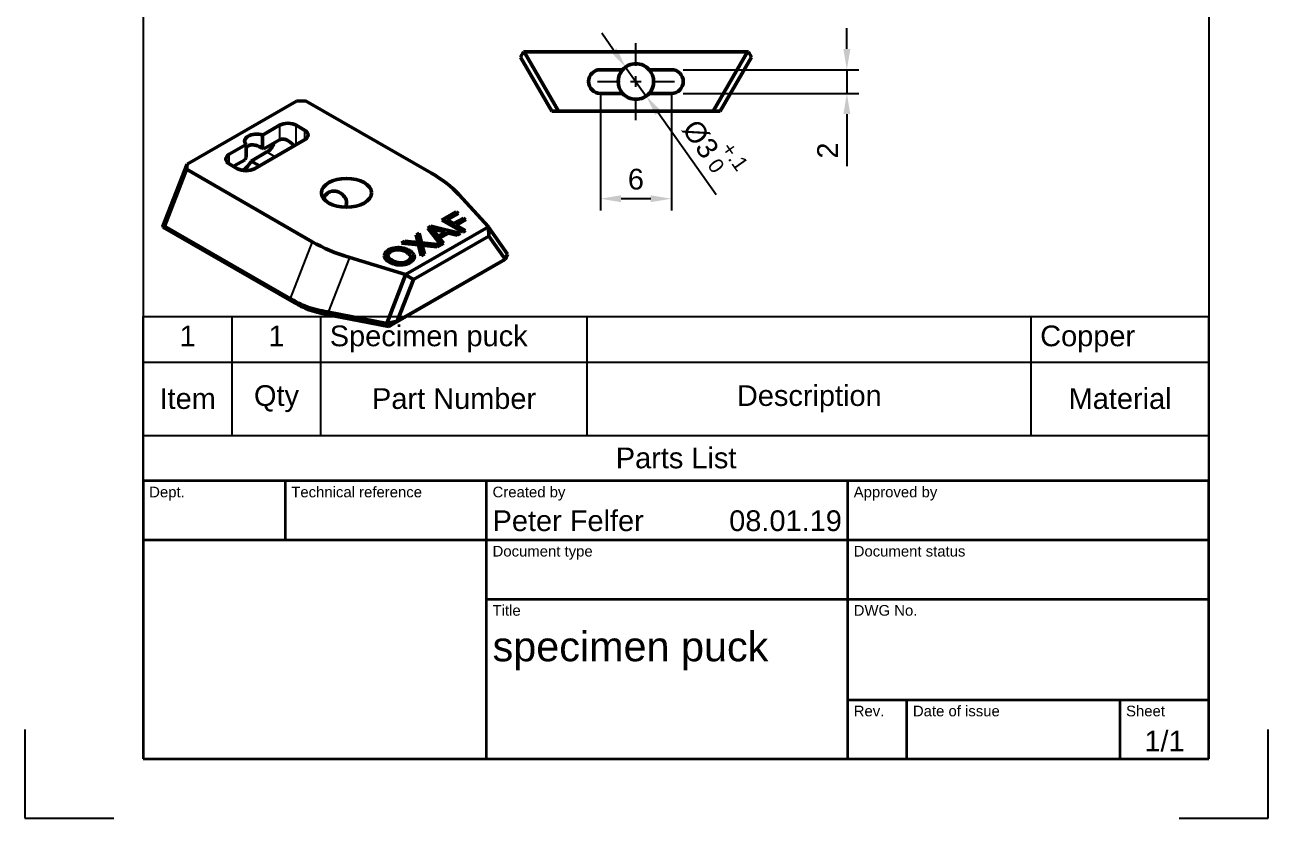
# Model space of a CAD drawing. Header units: millimetres. Extents: x 0 to 210, y 0 to 297.
# Drawn here: x 0 to 210, y 0 to 134 of the extents above; entities that cross this region are included whole.
import ezdxf
from ezdxf.enums import TextEntityAlignment as Align

# ---------------------------------------------------------------- set-up
doc = ezdxf.new("R2010")
doc.units = ezdxf.units.MM
doc.header["$LTSCALE"] = 0.75
doc.linetypes.add('CENTER2', pattern=[28.575, 19.05, -3.175, 3.175, -3.175])
for name, color, linetype, lineweight in [('Border', 7, 'Continuous', 25), ('FD_Dimensions', 7, 'Continuous', 25), ('Parts Lists', 7, 'Continuous', 25), ('Smart Centers', 7, 'CENTER2', 25), ('TitleBlock', 7, 'Continuous', 35), ('Visible', 7, 'Continuous', 50), ('Visible Narrow', 7, 'Continuous', 25)]:
    doc.layers.add(name, color=color, linetype=linetype, lineweight=lineweight)
doc.styles.add('FusionTitle', font='')
doc.styles.get("Standard").update_dxf_attribs({"font": 'arial.ttf'})
doc.styles.get('FusionTitle').set_extended_font_data('Arial Unicode MS')
doc.dimstyles.new('Dim-ISO-25', dxfattribs={"dimtxt": 3.5, "dimasz": 3.5, "dimexe": 2, "dimexo": 2, "dimgap": 1.5, "dimtad": 1, "dimzin": 12, "dimdsep": 46, "dimtxsty": 'Standard', "dimcen": 0, "dimazin": 3, "dimtp": 0.1, "dimtm": 0.1, "dimtfac": 0.714, "dimtmove": 0, "dimatfit": 3, "dimfxl": 1, "dimtzin": 12, "dimarcsym": 0})

# ---------------------------------------------------------------- blocks, each defined once
blk = doc.blocks.new('ISO_TITLEBLOCK')
at = {"layer": 'TitleBlock'}
for p, q in [((0, 47), (-180, 47)), ((-180, 47), (-180, 0)), ((-156, 37), (-156, 47)), ((-122, 0), (-122, 47)), ((-61, 0), (-61, 47)), ((0, 0), (0, 47)), ((-180, 37), (0, 37)), ((-122, 27), (0, 27)), ((-61, 10), (0, 10)), ((-51, 0), (-51, 10)), ((-15, 0), (-15, 10)), ((-180, 0), (0, 0))]:
    blk.add_line(p, q, dxfattribs=at)
at = {"layer": 'TitleBlock', "style": 'FusionTitle'}
for s, p in [('Dept.', (-179, 46)), ('Technical reference', (-155, 46)), ('Created by', (-121, 46)), ('Approved by', (-60, 46)), ('Document type', (-121, 36)), ('Document status', (-60, 36)), ('Title', (-121, 26)), ('DWG No.', (-60, 26)), ('Rev.', (-60, 9)), ('Date of issue', (-50, 9)), ('Sheet', (-14, 9))]:
    blk.add_text(s, height=1.8, dxfattribs=at).set_placement(p, align=Align.TOP_LEFT)
for tag, p, height in [('DEPT', (-179, 38.5), 3.5), ('TECHNICAL_REFERENCE', (-155, 38.5), 3.5), ('CREATED_BY', (-121, 38.5), 3.5), ('APPROVED_BY', (-60, 38.5), 3.5), ('DOCUMENT_TYPE', (-121, 28.5), 3.5), ('DOCUMENT_STATUS', (-60, 28.5), 3.5), ('TITLE_1', (-121, 16.5), 5), ('TITLE_2', (-121, 9), 5), ('TITLE_3', (-121, 1.5), 5), ('DATE_OF_ISSUE', (-50, 1.5), 3.5)]:
    blk.add_attdef(tag, p, '', height=height, dxfattribs=at)
for tag, p in [('CREATED_DATE', (-62, 38.5)), ('APPROVED_DATE', (-1, 38.5))]:
    blk.add_attdef(tag, text='', height=3.5, dxfattribs=at).set_placement(p, align=Align.RIGHT)
for tag, height, p in [('DRAWING_NUMBER', 5, (-30.5, 16.6)), ('REV', 3.5, (-56, 3.1)), ('SHEET', 3.5, (-7.5, 3.1))]:
    blk.add_attdef(tag, text='', height=height, dxfattribs=at).set_placement(p, align=Align.MIDDLE)
blk = doc.blocks.new('ISO_A4(P)_SHEET')
at = {"layer": 'Border'}
for p, q in [((20, 287), (20, 10)), ((200, 287), (200, 10)), ((0, 15), (0, 0)), ((210, 0), (210, 15)), ((20, 10), (200, 10)), ((0, 0), (15, 0)), ((195, 0), (210, 0))]:
    blk.add_line(p, q, dxfattribs=at)
blk = doc.blocks.new('*T8')
at = {"layer": 'Parts Lists', "color": 0, "linetype": 'ByBlock', "lineweight": -2, "transparency": 16777216}
for p, q in [((0, 27.723965), (180, 27.723965)), ((0, 0), (0, 27.723965)), ((15, 7.666667), (15, 27.723965)), ((30, 7.666667), (30, 27.723965)), ((75, 7.666667), (75, 27.723965)), ((150, 7.666667), (150, 27.723965)), ((180, 0), (180, 27.723965)), ((0, 20.057299), (180, 20.057299)), ((0, 7.666667), (180, 7.666667)), ((0, 0), (180, 0))]:
    blk.add_line(p, q, dxfattribs=at)
at = {"layer": 'Parts Lists', "color": 0, "transparency": 16777216, "char_height": 3.5}
for s, insert, width, attachment_point in [('1', (7.5, 26.223965), 12, 2), ('1', (22.5, 26.223965), 12, 2), ('Specimen puck', (31.5, 26.223965), 42, 1), ('Copper', (151.5, 26.223965), 27, 1), ('Item', (7.5, 13.861983), 12, 5), ('Qty', (22.5, 13.861983), 12, 5), ('Part Number', (52.5, 13.861983), 42, 5), ('Description', (112.5, 13.861983), 72, 5), ('Material', (165, 13.861983), 27, 5), ('Parts List', (90, 3.833333), 177, 5)]:
    blk.add_mtext(s, dxfattribs=dict(at, insert=insert, width=width, attachment_point=attachment_point))
blk = doc.blocks.new('*U10')
at = {"layer": 'Smart Centers', "color": 0, "ltscale": 0.75, "transparency": 16777216}
for p, q in [((0, 2.678906), (0, 6.5)), ((-6.5, 0), (-2.678906, 0)), ((2.678906, 0), (6.5, 0)), ((0, -6.5), (0, -2.678906))]:
    blk.add_line(p, q, dxfattribs=at)
at = {"layer": 'Smart Centers', "color": 0, "linetype": 'Continuous', "ltscale": 0.75, "transparency": 16777216}
for p, q in [((-0.892969, 0), (0.892969, 0)), ((0, -0.892969), (0, 0.892969))]:
    blk.add_line(p, q, dxfattribs=at)
blk = doc.blocks.new('*D47')
at = {"layer": 'Defpoints', "color": 0, "transparency": 16777216}
for p in [(101.474833, 126.89417), (104.942961, 121.99804)]:
    blk.add_point(p, dxfattribs=at)
at = {"layer": 'FD_Dimensions', "color": 0, "lineweight": -2, "transparency": 16777216}
for p, q in [((99.451759, 129.750246), (97.428684, 132.606322)), ((101.474833, 126.89417), (104.942961, 121.99804)), ((116.757339, 105.319087), (106.966035, 119.141964))]:
    blk.add_line(p, q, dxfattribs=at)
blk.add_arc((103.208897, 124.446105), 3, 267.114301, 3.613129, dxfattribs=at)
at = {"layer": 'FD_Dimensions', "color": 0, "transparency": 16777216}
for points in [[(99.927771, 130.087425), (98.975746, 129.413067), (101.474833, 126.89417)], [(107.442048, 119.479143), (106.490022, 118.804785), (104.942961, 121.99804)]]:
    blk.add_solid(points, dxfattribs=at)
at = {"layer": 'FD_Dimensions', "color": 0, "transparency": 16777216, "insert": (116.559574, 113.413678), "char_height": 3.5, "attachment_point": 5, "rotation": 305.31146669}
blk.add_mtext('Ø3{\\H0.714x;\\S+.1^  0;}', dxfattribs=at)
blk = doc.blocks.new('*D56')
at = {"layer": 'Defpoints', "color": 0, "transparency": 16777216}
for p in [(109.208897, 126.446105), (109.208897, 122.446105), (138.842618, 122.446105)]:
    blk.add_point(p, dxfattribs=at)
at = {"layer": 'FD_Dimensions', "lineweight": -2, "transparency": 16777216}
for p, q in [((138.842618, 129.946105), (138.842618, 133.446105)), ((111.208897, 126.446105), (140.842618, 126.446105)), ((138.842618, 126.446105), (138.842618, 122.446105)), ((111.208897, 122.446105), (140.842618, 122.446105)), ((138.842618, 118.946105), (138.842618, 110.127892))]:
    blk.add_line(p, q, dxfattribs=at)
at = {"layer": 'FD_Dimensions', "transparency": 16777216}
for points in [[(138.259285, 129.946105), (139.425952, 129.946105), (138.842618, 126.446105)], [(138.259285, 118.946105), (139.425952, 118.946105), (138.842618, 122.446105)]]:
    blk.add_solid(points, dxfattribs=at)
at = {"layer": 'FD_Dimensions', "color": 0, "transparency": 16777216, "insert": (135.585456, 112.786999), "char_height": 3.5, "attachment_point": 5, "rotation": 90}
blk.add_mtext('2', dxfattribs=at)
blk = doc.blocks.new('*D57')
at = {"layer": 'Defpoints', "color": 0, "transparency": 16777216}
for p in [(97.208897, 124.446105), (109.208897, 124.446105), (97.208897, 104.647115)]:
    blk.add_point(p, dxfattribs=at)
at = {"layer": 'FD_Dimensions', "lineweight": -2, "transparency": 16777216}
for p, q in [((97.208897, 122.446105), (97.208897, 102.647115)), ((109.208897, 122.446105), (109.208897, 102.647115)), ((105.708897, 104.647115), (100.708897, 104.647115))]:
    blk.add_line(p, q, dxfattribs=at)
at = {"layer": 'FD_Dimensions', "transparency": 16777216}
for points in [[(100.708897, 105.230448), (100.708897, 104.063782), (97.208897, 104.647115)], [(105.708897, 105.230448), (105.708897, 104.063782), (109.208897, 104.647115)]]:
    blk.add_solid(points, dxfattribs=at)
at = {"layer": 'FD_Dimensions', "color": 0, "transparency": 16777216, "insert": (103.208897, 107.934121), "char_height": 3.5, "attachment_point": 5}
blk.add_mtext('6', dxfattribs=at)

msp = doc.modelspace()

# ---------------------------------------------------------------- linework, layer by layer
at = {"layer": 'Visible', "extrusion": (0, -2.966e-13, -1)}
for p, q in [((84.209, 129.446), (83.709, 128.58)), ((83.709, 128.58), (88.982, 119.446)), ((84.364, 129.446), (84.209, 129.446)), ((90.137, 119.446), (84.364, 129.446)), ((122.054, 129.446), (84.364, 129.446)), ((122.054, 129.446), (116.281, 119.446)), ((117.435, 119.446), (122.709, 128.58)), ((122.209, 129.446), (122.054, 129.446)), ((122.709, 128.58), (122.209, 129.446)), ((97.209, 126.446), (100.973, 126.446)), ((105.445, 126.446), (109.209, 126.446)), ((100.973, 122.446), (97.209, 122.446)), ((109.209, 122.446), (105.445, 122.446)), ((88.982, 119.446), (90.137, 119.446)), ((90.137, 119.446), (116.281, 119.446)), ((116.281, 119.446), (117.435, 119.446))]:
    msp.add_line(p, q, dxfattribs=at)
at = {"layer": 'Visible', "extrusion": (0.707107, -0.407196, 0.578093)}
for p, q in [((27.405, 110.504), (45.892, 121.15)), ((45.892, 121.15), (47.415, 121.213)), ((47.415, 121.213), (68.664, 108.976)), ((40.139, 115.394), (43.013, 117.049)), ((45.841, 117.049), (47.255, 116.234)), ((34.527, 112.162), (37.401, 113.817)), ((37.401, 113.817), (37.401, 111.602)), ((47.255, 114.606), (38.77, 109.719)), ((40.139, 113.18), (40.139, 115.394)), ((43.013, 114.596), (40.351, 113.063)), ((38.23, 111.015), (40.891, 112.547)), ((40.178, 113.163), (40.351, 113.063)), ((27.405, 110.504), (23.323, 99.978)), ((23.567, 100.012), (27.296, 109.627)), ((27.296, 109.627), (27.405, 110.504)), ((27.296, 109.627), (48.545, 97.391)), ((35.941, 109.719), (34.527, 110.534)), ((37.189, 111.242), (35.243, 110.122)), ((39.625, 110.211), (38.23, 111.015)), ((73.32, 105.334), (78.294, 99.904)), ((70.444, 101.044), (72.841, 102.41)), ((73.961, 98.997), (70.444, 101.044)), ((73.256, 102.169), (71.329, 101.07)), ((71.329, 101.07), (72.419, 100.436)), ((71.329, 101.07), (71.329, 100.528)), ((72.419, 100.436), (74.086, 101.387)), ((74.501, 101.146), (72.834, 100.195)), ((72.841, 102.41), (73.256, 102.169)), ((72.841, 102.41), (72.841, 101.932)), ((74.086, 101.387), (74.501, 101.146)), ((74.086, 101.387), (74.086, 100.909)), ((23.308, 99.86), (23.567, 100.012)), ((23.323, 99.978), (23.308, 99.86)), ((23.308, 99.86), (45.17, 87.271)), ((44.816, 87.776), (23.567, 100.012)), ((78.294, 99.904), (64.3, 91.845)), ((66.086, 98.559), (66.597, 98.851)), ((66.597, 98.851), (67.007, 97.175)), ((66.597, 98.851), (66.597, 98.033)), ((68.083, 99.698), (68.59, 99.986)), ((70.236, 96.874), (68.083, 99.698)), ((68.517, 99.128), (68.59, 99.169)), ((68.59, 99.986), (73.561, 98.769)), ((68.59, 99.986), (68.59, 99.169)), ((68.59, 99.169), (68.695, 99.143)), ((68.695, 99.621), (68.695, 98.895)), ((69.175, 99.121), (69.175, 98.303)), ((69.175, 99.121), (69.817, 98.298)), ((71.021, 98.985), (69.676, 99.34)), ((69.817, 98.298), (71.021, 98.985)), ((71.546, 98.847), (70.06, 98)), ((71.021, 98.985), (71.021, 98.548)), ((71.154, 100.631), (71.329, 100.731)), ((73.026, 98.464), (71.546, 98.847)), ((72.419, 100.436), (72.419, 99.895)), ((72.658, 99.755), (72.834, 99.855)), ((72.834, 100.195), (74.432, 99.265)), ((72.834, 100.195), (72.834, 99.653)), ((73.561, 98.769), (73.026, 98.464)), ((74.432, 99.265), (73.961, 98.997)), ((78.324, 99.866), (78.294, 99.904)), ((78.374, 98.318), (78.324, 99.866)), ((81.527, 95.296), (78.324, 99.866)), ((63.599, 97.141), (64.159, 97.461)), ((66.495, 96.853), (63.599, 97.141)), ((64.159, 97.461), (65.706, 97.303)), ((64.159, 97.461), (64.159, 97.086)), ((65.634, 90.982), (78.374, 98.318)), ((66.304, 97.609), (66.086, 98.559)), ((66.252, 97.836), (66.597, 98.033)), ((66.424, 97.215), (66.424, 96.86)), ((66.954, 95.003), (66.495, 96.853)), ((66.597, 98.033), (67.007, 96.357)), ((67.007, 97.175), (70.212, 96.86)), ((67.007, 97.175), (67.007, 96.357)), ((67.09, 96.797), (67.09, 95.979)), ((69.63, 96.528), (67.481, 96.748)), ((69.175, 98.303), (69.817, 97.481)), ((70.212, 96.86), (69.63, 96.528)), ((69.817, 98.298), (69.817, 97.481)), ((69.817, 97.481), (70.06, 97.619)), ((70.06, 98), (70.735, 97.158)), ((70.06, 98), (70.06, 97.183)), ((70.06, 97.183), (70.285, 96.902)), ((70.735, 97.158), (70.236, 96.874)), ((71.021, 98.574), (71.052, 98.566)), ((78.374, 98.318), (81.104, 94.423)), ((54.87, 94.709), (64.3, 91.845)), ((61.316, 95.058), (61.316, 94.24)), ((61.432, 95.978), (61.432, 95.398)), ((62.552, 96.349), (62.552, 95.988)), ((63.804, 96.313), (63.804, 95.896)), ((64.955, 95.883), (64.955, 95.243)), ((65.172, 94.802), (65.172, 93.985)), ((65.694, 95.202), (65.694, 94.442)), ((67.519, 95.325), (66.954, 95.003)), ((67.007, 96.357), (67.09, 96.349)), ((67.185, 96.546), (67.519, 95.325)), ((67.185, 96.546), (67.185, 95.729)), ((67.185, 95.729), (67.325, 95.214)), ((81.104, 94.423), (81.527, 95.296)), ((81.527, 95.296), (81.127, 94.358)), ((61.472, 83.04), (81.127, 94.358)), ((62.09, 94.195), (62.09, 93.693)), ((81.104, 94.423), (62.904, 83.942)), ((63.437, 93.807), (63.437, 93.454)), ((64.669, 94.09), (64.669, 93.672)), ((81.127, 94.358), (81.104, 94.423)), ((64.318, 91.8), (61.115, 83.541)), ((62.904, 83.942), (65.634, 90.982)), ((64.3, 91.845), (64.318, 91.8)), ((65.634, 90.982), (64.318, 91.8)), ((61.115, 83.541), (51.288, 85.473)), ((51.574, 84.987), (61.472, 83.04)), ((61.115, 83.541), (62.904, 83.942)), ((61.472, 83.04), (61.115, 83.541)), ((62.904, 83.942), (61.472, 83.04))]:
    msp.add_line(p, q, dxfattribs=at)
at = {"layer": 'Visible'}
for centre, radius, start, end in [((97.209, 124.446), 2, 90, 270), ((103.209, 124.446), 3, 138.18968, 221.81032), ((103.209, 124.446), 3, 318.18968, 41.81032), ((109.209, 124.446), 2, 270, 90), ((66.222, 96.765), 3.778, 38.5872, 49.11776), ((64.59, 85.256), 12.099, 81.28285, 84.70863), ((68.62, 98.097), 2.367, 191.91864, 201.88511)]:
    msp.add_arc(centre, radius, start, end, dxfattribs=at)
at = {"layer": 'Visible', "extrusion": (0, -2.966e-13, -1)}
for start, end in [(41.81032, 138.18968), (221.81032, 318.18968)]:
    msp.add_arc((-103.209, 124.446), 3, start, end, dxfattribs=at)
at = {"layer": 'Visible', "extrusion": (1e-16, 1e-16, -1)}
msp.add_arc((-74.456, 117.915), 19.18, 284.43115, 287.48102, dxfattribs=at)
at = {"layer": 'Visible', "extrusion": (-1e-16, 1e-16, -1)}
for centre, radius, start, end in [((-64.118, 95.534), 3.229, 156.98719, 161.7338), ((-58.2, 121.918), 37.093, 281.08967, 286.40848), ((-58.358, 120.956), 36.602, 281.03568, 286.12805)]:
    msp.add_arc(centre, radius, start, end, dxfattribs=at)
at = {"layer": 'Visible', "extrusion": (0, 0, -1)}
for centre, radius, start, end in [((-69.05, 111.012), 14.35, 276.27848, 277.84876), ((-58.21, 111.159), 26.948, 292.9051, 299.8053)]:
    msp.add_arc(centre, radius, start, end, dxfattribs=at)
at = {"layer": 'Visible', "extrusion": (0, -1e-16, -1)}
msp.add_arc((-64.118, 94.717), 3.229, 156.98719, 161.7338, dxfattribs=at)
at = {"layer": 'Visible', "extrusion": (0, 1e-16, -1)}
msp.add_arc((-58.287, 110.18), 26.399, 292.66931, 299.79489, dxfattribs=at)
at = {"layer": 'Visible', "extrusion": (-1e-16, 1e-16, -1)}
for centre, major_axis, ratio, start_param, end_param in [((39.123, 114.402), (2, 0), 0.5758617, 2.6088747, 5.2451069), ((44.169, 94.871), (32.328, 3.92), 0.5643253, -0.6453942, -0.3835948)]:
    msp.add_ellipse(centre, major_axis=major_axis, ratio=ratio, start_param=start_param, end_param=end_param, dxfattribs=at)
at = {"layer": 'Visible'}
for centre, major_axis, ratio, start_param, end_param in [((44.427, 116.234), (2, 0), 0.5758617, 0.7853982, 2.3561945), ((45.841, 115.42), (2, 0), 0.5758617, -0.7853982, 0.7853982), ((44.427, 112.147), (-1.416, 2.449), 0.5769785, -1.3145868, -0.0009669), ((35.941, 111.348), (-2, 0), 0.5758617, -0.7853982, 0.7853982), ((38.77, 110.518), (1.497, 2.6), 0.5780931, 1.4851386, 1.6245331), ((38.77, 110.518), (1.497, 2.6), 0.5780931, -0.0576042, 0.0817903), ((37.356, 110.534), (2, 0), 0.5758617, 3.9269908, 5.4977871), ((36.649, 111.739), (1.497, 2.6), 0.5780931, 4.0232393, 4.7661258)]:
    msp.add_ellipse(centre, major_axis=major_axis, ratio=ratio, start_param=start_param, end_param=end_param, dxfattribs=at)
at = {"layer": 'Visible', "extrusion": (-1e-16, -1e-16, -1)}
for centre, major_axis, ratio, start_param, end_param in [((40.891, 114.183), (0.998, 1.733), 0.5780931, 1.3042578, 2.3581282), ((54.326, 105.647), (-4.234, 0), 0.5758617, 3.1415927, 9.424778)]:
    msp.add_ellipse(centre, major_axis=major_axis, ratio=ratio, start_param=start_param, end_param=end_param, dxfattribs=at)
at = {"layer": 'Visible', "extrusion": (-1e-16, 4e-16, -1)}
msp.add_ellipse((73.04, 111.496), major_axis=(32.328, 3.92), ratio=0.5643253, start_param=2.2343991, end_param=2.4961985, dxfattribs=at)
at = {"layer": 'Visible'}
for points, knots in [([(40.139, 113.18), (40.055, 113.225), (39.967, 113.271), (39.631, 113.439), (39.369, 113.553), (38.88, 113.704), (38.617, 113.754), (38.123, 113.746), (37.893, 113.687), (37.592, 113.514), (37.488, 113.424), (37.401, 113.317)], [0.33886247, 0.33886247, 0.33886247, 0.33886247, 0.35333848, 0.35333848, 0.39279121, 0.39279121, 0.43180991, 0.43180991, 0.47082861, 0.47082861, 0.49559644, 0.49559644, 0.49559644, 0.49559644]), ([(54.118, 103.212), (54.256, 103.467), (54.335, 103.734), (54.335, 104.323), (54.215, 104.657), (53.808, 105.236), (53.526, 105.481), (52.949, 105.815), (52.61, 105.931), (51.94, 105.972), (51.61, 105.896), (51.055, 105.576), (50.808, 105.319), (50.56, 104.892), (50.505, 104.778), (50.456, 104.659)], [0.42586039, 0.42586039, 0.42586039, 0.42586039, 0.47429754, 0.47429754, 0.53404035, 0.53404035, 0.59378316, 0.59378316, 0.65261474, 0.65261474, 0.71144632, 0.71144632, 0.7702779, 0.7702779, 0.78998988, 0.78998988, 0.78998988, 0.78998988]), ([(60.703, 94.99), (60.731, 95.173), (60.788, 95.547), (61.214, 95.833), (61.432, 95.978)], [0, 0, 0, 0, 0.046547069, 0.095356288, 0.095356288, 0.095356288, 0.095356288]), ([(61.598, 93.923), (61.342, 94.087), (60.864, 94.395), (60.754, 94.801), (60.703, 94.99)], [0, 0, 0, 0, 0.05609145, 0.10492503, 0.10492503, 0.10492503, 0.10492503]), ([(60.826, 94.623), (60.84, 94.649), (60.945, 94.818), (61.143, 94.965), (61.322, 95.086)], [0.039326361, 0.039326361, 0.039326361, 0.039326361, 0.046547069, 0.087068282, 0.087068282, 0.087068282, 0.087068282]), ([(61.836, 95.747), (61.689, 95.647), (61.396, 95.447), (61.343, 95.188), (61.316, 95.058)], [0, 0, 0, 0, 0.033255201, 0.066494875, 0.066494875, 0.066494875, 0.066494875]), ([(61.316, 95.058), (61.358, 94.914), (61.454, 94.581), (61.86, 94.334), (62.09, 94.195)], [0, 0, 0, 0, 0.037304559, 0.086060397, 0.086060397, 0.086060397, 0.086060397]), ([(61.432, 95.978), (61.6, 96.064), (61.93, 96.231), (62.347, 96.31), (62.552, 96.349)], [0, 0, 0, 0, 0.033171471, 0.065175919, 0.065175919, 0.065175919, 0.065175919]), ([(62.646, 96.004), (62.497, 95.979), (62.194, 95.927), (61.956, 95.807), (61.836, 95.747)], [0, 0, 0, 0, 0.023050757, 0.046752446, 0.046752446, 0.046752446, 0.046752446]), ([(62.552, 96.349), (62.762, 96.37), (63.184, 96.412), (63.596, 96.346), (63.804, 96.313)], [0, 0, 0, 0, 0.031493677, 0.063336987, 0.063336987, 0.063336987, 0.063336987]), ([(63.572, 95.96), (63.418, 95.988), (63.115, 96.043), (62.8, 96.017), (62.646, 96.004)], [0, 0, 0, 0, 0.023883392, 0.046981264, 0.046981264, 0.046981264, 0.046981264]), ([(64.468, 95.608), (64.328, 95.685), (64.061, 95.829), (63.729, 95.918), (63.572, 95.96)], [0, 0, 0, 0, 0.028682253, 0.054529726, 0.054529726, 0.054529726, 0.054529726]), ([(63.804, 96.313), (64.01, 96.263), (64.438, 96.159), (64.779, 95.977), (64.955, 95.883)], [0, 0, 0, 0, 0.033370642, 0.069072715, 0.069072715, 0.069072715, 0.069072715]), ([(64.955, 95.883), (65.119, 95.779), (65.435, 95.577), (65.61, 95.325), (65.694, 95.202)], [0, 0, 0, 0, 0.036228642, 0.070252386, 0.070252386, 0.070252386, 0.070252386]), ([(65.12, 94.959), (65.225, 94.889), (65.455, 94.723), (65.597, 94.525), (65.675, 94.412)], [0.012308126, 0.012308126, 0.012308126, 0.012308126, 0.036228642, 0.067676126, 0.067676126, 0.067676126, 0.067676126]), ([(63.933, 93.488), (63.722, 93.468), (63.299, 93.429), (62.886, 93.495), (62.679, 93.528)], [0, 0, 0, 0, 0.031676591, 0.063448516, 0.063448516, 0.063448516, 0.063448516])]:
    msp.add_open_spline(points, degree=3, knots=knots, dxfattribs=at)
at = {"layer": 'Visible', "extrusion": (-2.13556e-10, -1.7568e-10, -1)}
msp.add_open_spline([(68.948, 98.563), (68.949, 98.562), (69.03, 98.477), (69.103, 98.39), (69.175, 98.303)], degree=3, knots=[0.024438746, 0.024438746, 0.024438746, 0.024438746, 0.024641337, 0.049650785, 0.049650785, 0.049650785, 0.049650785], dxfattribs=at)
at = {"layer": 'Visible', "extrusion": (-3.2691e-12, -8.29e-13, -1)}
msp.add_open_spline([(65.172, 94.802), (65.128, 94.943), (65.033, 95.251), (64.666, 95.483), (64.468, 95.608)], degree=3, knots=[0, 0, 0, 0, 0.036587506, 0.079774827, 0.079774827, 0.079774827, 0.079774827], dxfattribs=at)
at = {"layer": 'Visible', "extrusion": (5.85e-13, -2.6473e-12, -1)}
msp.add_open_spline([(64.669, 94.09), (64.823, 94.194), (65.126, 94.4), (65.157, 94.67), (65.172, 94.802)], degree=3, knots=[0, 0, 0, 0, 0.034648874, 0.068369615, 0.068369615, 0.068369615, 0.068369615], dxfattribs=at)
at = {"layer": 'Visible', "extrusion": (-1.05704e-11, 8.276e-13, -1)}
msp.add_open_spline([(65.694, 95.202), (65.747, 95.08), (65.85, 94.839), (65.761, 94.597), (65.717, 94.477)], degree=3, knots=[0, 0, 0, 0, 0.032254501, 0.063694039, 0.063694039, 0.063694039, 0.063694039], dxfattribs=at)
at = {"layer": 'Visible'}
msp.add_open_spline([(61.316, 94.24), (61.332, 94.184), (61.348, 94.128), (61.368, 94.073)], degree=3, dxfattribs=at)
at = {"layer": 'Visible', "extrusion": (2.3164e-12, 4.3315e-12, -1)}
msp.add_open_spline([(62.679, 93.528), (62.48, 93.576), (62.08, 93.671), (61.758, 93.839), (61.598, 93.923)], degree=3, knots=[0, 0, 0, 0, 0.032199855, 0.064459275, 0.064459275, 0.064459275, 0.064459275], dxfattribs=at)
at = {"layer": 'Visible', "extrusion": (2.1722e-12, 4.731e-12, -1)}
msp.add_open_spline([(62.09, 94.195), (62.296, 94.086), (62.683, 93.883), (63.197, 93.832), (63.437, 93.807)], degree=3, knots=[0, 0, 0, 0, 0.04086698, 0.076680025, 0.076680025, 0.076680025, 0.076680025], dxfattribs=at)
at = {"layer": 'Visible', "extrusion": (-1.7447e-12, 6.7062e-12, -1)}
msp.add_open_spline([(63.437, 93.807), (63.667, 93.816), (64.13, 93.833), (64.489, 94.004), (64.669, 94.09)], degree=3, knots=[0, 0, 0, 0, 0.033641526, 0.067855626, 0.067855626, 0.067855626, 0.067855626], dxfattribs=at)
at = {"layer": 'Visible', "extrusion": (2.447e-13, -1.5895e-12, -1)}
msp.add_open_spline([(65.07, 93.86), (64.899, 93.773), (64.566, 93.603), (64.141, 93.526), (63.933, 93.488)], degree=3, knots=[0, 0, 0, 0, 0.033695087, 0.066006749, 0.066006749, 0.066006749, 0.066006749], dxfattribs=at)
at = {"layer": 'Visible', "extrusion": (-6.1044e-12, 6.9707e-12, -1)}
msp.add_open_spline([(65.717, 94.477), (65.644, 94.363), (65.496, 94.133), (65.213, 93.951), (65.07, 93.86)], degree=3, knots=[0, 0, 0, 0, 0.031429991, 0.063126248, 0.063126248, 0.063126248, 0.063126248], dxfattribs=at)
at = {"layer": 'Visible', "extrusion": (-1.42071e-09, 2.07574e-10, -1)}
msp.add_open_spline([(65.165, 93.921), (65.167, 93.942), (65.17, 93.963), (65.172, 93.985)], degree=3, dxfattribs=at)
at = {"layer": 'Visible', "extrusion": (2.0296e-09, 1.53856e-09, 1)}
msp.add_open_spline([(47.722, 86.336), (47.787, 86.25), (47.852, 86.164), (47.982, 85.992), (48.047, 85.907), (48.112, 85.821)], degree=3, knots=[-0.050527443, -0.050527443, -0.050527443, -0.050527443, -0.02526654, -0.02526654, 0, 0, 0, 0], dxfattribs=at)
at = {"layer": 'Visible', "extrusion": (-8.74076e-09, -2.59244e-08, -1)}
msp.add_open_spline([(48.112, 85.821), (48.138, 85.812), (48.164, 85.803), (48.19, 85.794)], degree=3, dxfattribs=at)
at = {"layer": 'Visible', "extrusion": (-3.21526e-09, -1.62758e-08, -1)}
msp.add_open_spline([(51.288, 85.473), (51.251, 85.481), (51.214, 85.488), (51.14, 85.503), (51.103, 85.51), (51.066, 85.517)], degree=3, knots=[-1.819666584, -1.819666584, -1.819666584, -1.819666584, -1.81349133, -1.81349133, -1.807316076, -1.807316076, -1.807316076, -1.807316076], dxfattribs=at)
at = {"layer": 'Visible', "extrusion": (0.19297, 0.981205, 0)}
msp.add_open_spline([(51.352, 85.031), (51.389, 85.023), (51.426, 85.016), (51.5, 85.001), (51.537, 84.994), (51.574, 84.987)], degree=3, knots=[1.807316076, 1.807316076, 1.807316076, 1.807316076, 1.81349133, 1.81349133, 1.819666584, 1.819666584, 1.819666584, 1.819666584], dxfattribs=at)
at = {"layer": 'Visible Narrow', "extrusion": (0.707107, -0.407196, 0.578093)}
for p, q in [((43.013, 117.049), (43.013, 114.596)), ((45.841, 113.791), (45.841, 117.049)), ((47.255, 116.234), (47.255, 114.606)), ((34.527, 110.534), (34.527, 112.162)), ((40.891, 112.547), (42.286, 111.744)), ((48.545, 97.391), (44.816, 87.776)), ((65.706, 97.303), (65.706, 96.931)), ((51.288, 85.473), (54.87, 94.709)), ((45.17, 87.271), (44.816, 87.776)), ((51.352, 85.031), (51.066, 85.517)), ((51.288, 85.473), (51.574, 84.987))]:
    msp.add_line(p, q, dxfattribs=at)

# ---------------------------------------------------------------- block references
msp.add_blockref('*T8', (20, 57))
at = {"layer": 'Border'}
msp.add_blockref('ISO_A4(P)_SHEET', (0, 0), dxfattribs=at)
at = {"layer": 'Smart Centers', "ltscale": 0.75}
msp.add_blockref('*U10', (103.209, 124.446), dxfattribs=at)
at = {"layer": 'TitleBlock'}
msp.add_blockref('ISO_TITLEBLOCK', (200, 10), dxfattribs=at).add_auto_attribs({'CREATED_DATE': '08.01.19', 'SHEET': '1/1', 'TITLE_1': 'specimen puck', 'CREATED_BY': 'Peter Felfer'})

# ---------------------------------------------------------------- dimensions: what is measured, and where the dimension line sits
at = {"layer": 'FD_Dimensions'}
dim = msp.add_diameter_dim_2p(p1=(101.475, 126.894), p2=(104.943, 121.998), dimstyle='Dim-ISO-25', override={"dimgap": 1.5, "dimlfac": 0.5, "dimtol": 1, "dimlim": 0, "dimtm": 0}, dxfattribs=at)
dim.commit()
dim.dimension.update_dxf_attribs({"geometry": '*D47', "text_midpoint": (116.56, 113.414)})
dim = msp.add_linear_dim(base=(138.843, 122.446), p1=(109.209, 126.446), p2=(109.209, 122.446), angle=90, dimstyle='Dim-ISO-25', override={"dimlfac": 0.5, "dimclrd": 256, "dimclre": 256}, dxfattribs=at)
dim.commit()
dim.dimension.update_dxf_attribs({"geometry": '*D56', "text_midpoint": (135.585, 112.787)})
dim = msp.add_aligned_dim(p1=(109.209, 124.446), p2=(97.209, 124.446), distance=19.799, dimstyle='Dim-ISO-25', override={"dimlfac": 0.5, "dimclrd": 256, "dimclre": 256}, dxfattribs=at)
dim.commit()
dim.dimension.update_dxf_attribs({"geometry": '*D57', "text_midpoint": (103.209, 107.934)})

doc.saveas('drawing.dxf')
